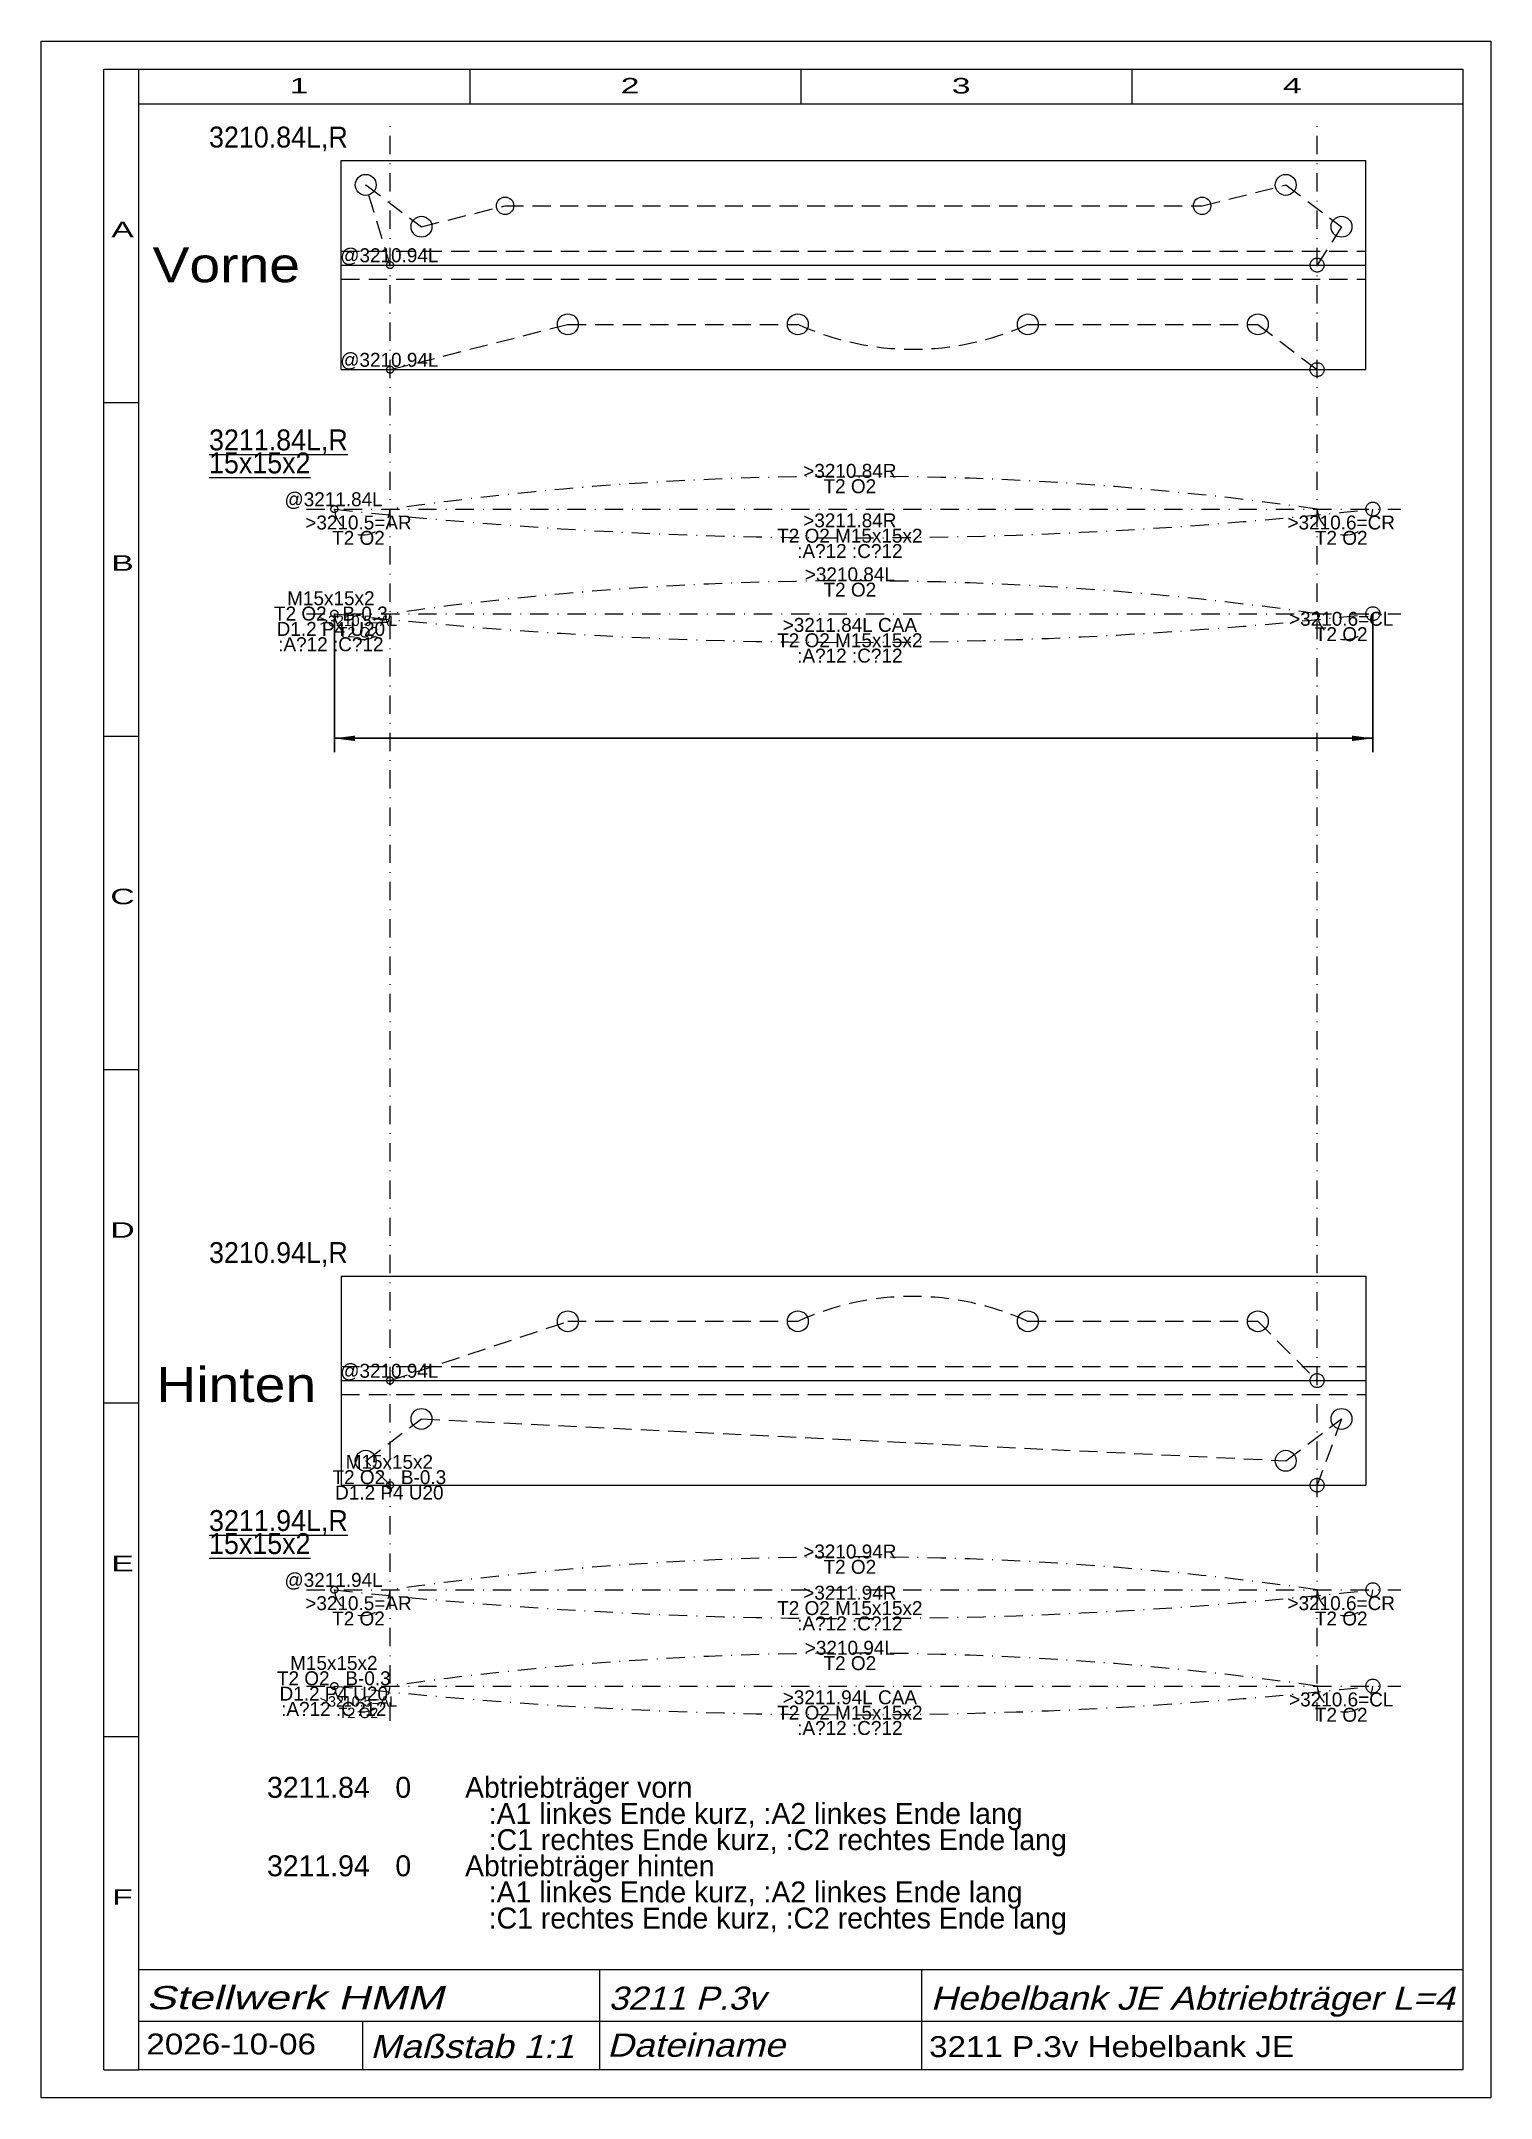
# Model space of a CAD drawing. Extents: x 1 to 209, y 1 to 296.
import ezdxf
from ezdxf.enums import TextEntityAlignment as Align

# ---------------------------------------------------------------- set-up
doc = ezdxf.new("R2010")
doc.units = 0
doc.header["$LTSCALE"] = 5.25
for name, pattern in [('DASHDOT', [1, 0.5, -0.25, 0, -0.25]), ('DASHED', [0.75, 0.5, -0.25]), ('PHANTOM', [2.5, 1.25, -0.25, 0.25, -0.25, 0.25, -0.25])]:
    doc.linetypes.add(name, pattern=pattern)
for name, color, linetype, lineweight in [('3210_84L', 11, 'CONTINUOUS', 13), ('3210_84R', 15, 'CONTINUOUS', 13), ('3210_94L', 11, 'CONTINUOUS', 13), ('3210_94R', 14, 'CONTINUOUS', 13), ('3211 STÄNDER JE', 7, 'CONTINUOUS', 18), ('3211_84L', 11, 'CONTINUOUS', 13), ('3211_84L~A', 5, 'CONTINUOUS', 13), ('3211_84R', 15, 'CONTINUOUS', 13), ('3211_94L', 11, 'CONTINUOUS', 13), ('3211_94L~A', 5, 'CONTINUOUS', 13), ('3211_94R', 15, 'CONTINUOUS', 13), ('3211___ HEBELBANK JE', 230, 'CONTINUOUS', 13), ('BEMASSUNG', 7, 'CONTINUOUS', 25), ('BESCHRIFTUNG', 7, 'CONTINUOUS', 25), ('MASSGRENZEN', 172, 'CONTINUOUS', 25), ('MASSLINIEN', 172, 'CONTINUOUS', 25), ('MASSTEXTE', 212, 'CONTINUOUS', 25), ('MITTELLINIEN', 5, 'DASHDOT', 13), ('STANDARD', 7, 'CONTINUOUS', 0)]:
    doc.layers.add(name, color=color, linetype=linetype, lineweight=lineweight)
doc.styles.add('Arial', font='arial.ttf')

# ---------------------------------------------------------------- blocks, each defined once
blk = doc.blocks.new('D207011584')
at = {"layer": 'MASSGRENZEN'}
for points in [[(43.07, 196), (46.04, 196.39), (46.04, 195.61)], [(192.07, 196), (189.09, 195.61), (189.09, 196.39)]]:
    blk.add_solid(points, dxfattribs=at)
at = {"layer": 'MASSLINIEN', "color": 172}
for p, q in [((43.07, 213.88), (43.07, 194)), ((192.07, 213.88), (192.07, 194)), ((43.07, 196), (192.07, 196))]:
    blk.add_line(p, q, dxfattribs=at)

msp = doc.modelspace()

# ---------------------------------------------------------------- linework, layer by layer
at = {"layer": '3210_84L', "linetype": 'DASHED'}
for p, q in [((51.07, 248.88), (76.57, 255.38)), ((76.57, 255.38), (109.57, 255.38)), ((142.57, 255.38), (175.57, 255.38)), ((175.57, 255.38), (184.07, 248.88))]:
    msp.add_line(p, q, dxfattribs=at)
at = {"layer": '3210_84L'}
for centre in [(76.57, 255.38), (109.57, 255.38), (142.57, 255.38), (175.57, 255.38)]:
    msp.add_circle(centre, 1.5, dxfattribs=at)
at = {"layer": '3210_84L', "linetype": 'PHANTOM'}
for centre, radius in [((51.07, 248.88), 0.5), ((184.07, 248.88), 1)]:
    msp.add_circle(centre, radius, dxfattribs=at)
at = {"layer": '3210_84L', "linetype": 'DASHED'}
msp.add_arc((126.07, 291.7), 39.89, 245.5667, 294.4333, dxfattribs=at)
at = {"layer": '3210_84R', "linetype": 'DASHED'}
for p, q in [((47.57, 275.38), (55.57, 269.38)), ((51.07, 263.88), (47.57, 275.38)), ((167.57, 272.38), (179.57, 275.38)), ((179.57, 275.38), (187.57, 269.38)), ((55.57, 269.38), (67.57, 272.38)), ((67.57, 272.38), (167.57, 272.38)), ((187.57, 269.38), (184.07, 263.88))]:
    msp.add_line(p, q, dxfattribs=at)
at = {"layer": '3210_84R'}
for centre, radius in [((47.57, 275.38), 1.5), ((179.57, 275.38), 1.5), ((67.57, 272.38), 1.25), ((167.57, 272.38), 1.25), ((55.57, 269.38), 1.5), ((187.57, 269.38), 1.5)]:
    msp.add_circle(centre, radius, dxfattribs=at)
at = {"layer": '3210_84R', "linetype": 'PHANTOM'}
for centre, radius in [((51.07, 263.88), 0.5), ((184.07, 263.88), 1)]:
    msp.add_circle(centre, radius, dxfattribs=at)
at = {"layer": '3210_94L', "linetype": 'DASHED'}
for p, q in [((47.57, 92.38), (55.57, 98.38)), ((55.57, 98.38), (179.57, 92.38)), ((179.57, 92.38), (187.57, 98.38)), ((187.57, 98.38), (184.07, 88.88)), ((51.07, 88.88), (47.57, 92.38))]:
    msp.add_line(p, q, dxfattribs=at)
at = {"layer": '3210_94L'}
for centre in [(55.57, 98.38), (187.57, 98.38), (47.57, 92.38), (179.57, 92.38)]:
    msp.add_circle(centre, 1.5, dxfattribs=at)
at = {"layer": '3210_94L', "linetype": 'PHANTOM'}
for centre, radius in [((51.07, 88.88), 0.5), ((184.07, 88.88), 1)]:
    msp.add_circle(centre, radius, dxfattribs=at)
at = {"layer": '3210_94R', "linetype": 'DASHED'}
for p, q in [((51.07, 103.88), (76.57, 112.38)), ((76.57, 112.38), (109.57, 112.38)), ((142.57, 112.38), (175.57, 112.38)), ((175.57, 112.38), (184.07, 103.88))]:
    msp.add_line(p, q, dxfattribs=at)
at = {"layer": '3210_94R'}
for centre in [(76.57, 112.38), (109.57, 112.38), (142.57, 112.38), (175.57, 112.38)]:
    msp.add_circle(centre, 1.5, dxfattribs=at)
at = {"layer": '3210_94R', "linetype": 'PHANTOM'}
for centre, radius in [((51.07, 103.88), 0.5), ((184.07, 103.88), 1)]:
    msp.add_circle(centre, radius, dxfattribs=at)
at = {"layer": '3210_94R', "linetype": 'DASHED'}
msp.add_arc((126.07, 76.06), 39.89, 65.5667, 114.4333, dxfattribs=at)
at = {"layer": '3211 STÄNDER JE'}
for p, q in [((44.07, 278.88), (191.07, 278.88)), ((44.07, 263.88), (44.07, 278.88)), ((191.07, 263.88), (191.07, 278.88)), ((44.07, 248.88), (44.07, 263.88)), ((44.07, 263.88), (191.07, 263.88)), ((191.07, 248.88), (191.07, 263.88)), ((44.07, 248.88), (191.07, 248.88)), ((44.07, 118.88), (191.07, 118.88)), ((44.07, 118.88), (44.07, 103.88)), ((191.07, 118.88), (191.07, 103.88)), ((44.07, 103.88), (191.07, 103.88)), ((44.07, 103.88), (44.07, 88.88)), ((191.07, 103.88), (191.07, 88.88)), ((44.07, 88.88), (191.07, 88.88))]:
    msp.add_line(p, q, dxfattribs=at)
at = {"layer": '3211 STÄNDER JE', "linetype": 'DASHED'}
for p, q in [((44.07, 265.88), (191.07, 265.88)), ((44.07, 261.88), (191.07, 261.88)), ((44.07, 105.88), (191.07, 105.88)), ((44.07, 101.88), (191.07, 101.88))]:
    msp.add_line(p, q, dxfattribs=at)
at = {"layer": '3211_84L', "linetype": 'PHANTOM'}
for centre, radius in [((43.07, 213.88), 0.5), ((192.07, 213.88), 1)]:
    msp.add_circle(centre, radius, dxfattribs=at)
at = {"layer": '3211_84L', "linetype": 'DASHDOT'}
for centre, radius, start, end in [((117.57, -253.02), 471.61, 81.894, 98.106), ((188.07, 214.19), 4.01, 184.4205, 355.5795)]:
    msp.add_arc(centre, radius, start, end, dxfattribs=at)
at = {"layer": '3211_84L~A', "linetype": 'DASHDOT'}
msp.add_arc((47.07, 214.19), 4.01, 184.4205, 355.5795, dxfattribs=at)
at = {"layer": '3211_84R', "linetype": 'PHANTOM'}
for centre, radius in [((43.07, 228.88), 0.5), ((192.07, 228.88), 1)]:
    msp.add_circle(centre, radius, dxfattribs=at)
at = {"layer": '3211_84R', "linetype": 'DASHDOT'}
for centre, radius, start, end in [((117.57, -238.02), 471.61, 81.894, 98.106), ((47.07, 229.19), 4.01, 184.4205, 355.5795), ((188.07, 229.19), 4.01, 184.4205, 355.5795)]:
    msp.add_arc(centre, radius, start, end, dxfattribs=at)
at = {"layer": '3211_94L', "linetype": 'PHANTOM'}
for centre, radius in [((43.07, 60.07), 0.5), ((192.07, 60.07), 1)]:
    msp.add_circle(centre, radius, dxfattribs=at)
at = {"layer": '3211_94L', "linetype": 'DASHDOT'}
for centre, radius, start, end in [((117.57, -406.83), 471.61, 81.894, 98.106), ((188.07, 60.38), 4.01, 184.4205, 355.5795)]:
    msp.add_arc(centre, radius, start, end, dxfattribs=at)
at = {"layer": '3211_94L~A', "linetype": 'DASHDOT'}
msp.add_arc((47.07, 60.38), 4.01, 184.4205, 355.5795, dxfattribs=at)
at = {"layer": '3211_94R', "linetype": 'PHANTOM'}
for centre, radius in [((43.07, 73.88), 0.5), ((192.07, 73.88), 1)]:
    msp.add_circle(centre, radius, dxfattribs=at)
at = {"layer": '3211_94R', "linetype": 'DASHDOT'}
for centre, radius, start, end in [((117.57, -393.02), 471.61, 81.894, 98.106), ((47.07, 74.19), 4.01, 184.4205, 355.5795), ((188.07, 74.19), 4.01, 184.4205, 355.5795)]:
    msp.add_arc(centre, radius, start, end, dxfattribs=at)
at = {"layer": '3211___ HEBELBANK JE', "linetype": 'DASHDOT'}
for centre in [(117.57, 900.52), (117.57, 885.52), (117.57, 745.52), (117.57, 731.71)]:
    msp.add_arc(centre, 675.76, 263.6705, 276.3295, dxfattribs=at)
at = {"layer": 'MITTELLINIEN'}
for p, q in [((51.07, 55.07), (51.07, 283.88)), ((184.07, 55.07), (184.07, 283.88)), ((39.07, 228.88), (196.07, 228.88)), ((39.07, 213.88), (196.07, 213.88)), ((39.07, 73.88), (196.07, 73.88)), ((39.07, 60.07), (196.07, 60.07))]:
    msp.add_line(p, q, dxfattribs=at)
at = {"layer": 'STANDARD'}
for p, q in [((1, 1), (1, 296)), ((1, 296), (209, 296)), ((209, 296), (209, 1)), ((10, 5), (10, 292)), ((10, 292), (15, 292)), ((15, 292), (205, 292)), ((15, 287), (15, 292)), ((62.5, 292), (62.5, 287)), ((110, 292), (110, 287)), ((157.5, 292), (157.5, 287)), ((205, 292), (205, 287)), ((15, 287), (205, 287)), ((15, 5), (15, 287)), ((205, 287), (205, 5)), ((10, 244.17), (15, 244.17)), ((10, 196.33), (15, 196.33)), ((205, 182.12), (205, 5.12)), ((10, 148.5), (15, 148.5)), ((10, 100.67), (15, 100.67)), ((10, 52.83), (15, 52.83)), ((10, 5), (15, 5)), ((205, 5), (15, 5)), ((209, 1), (1, 1))]:
    msp.add_line(p, q, dxfattribs=at)
at = {"layer": 'STANDARD', "lineweight": 0}
for p, q in [((15, 19.4), (205, 19.4)), ((81.11, 19.4), (81.11, 5)), ((127.31, 19.4), (127.31, 5)), ((15, 12), (205, 12)), ((47.11, 12), (47.11, 5))]:
    msp.add_line(p, q, dxfattribs=at)

# ---------------------------------------------------------------- block references
at = {"layer": 'BEMASSUNG'}
msp.add_blockref('D207011584', (0, 0), dxfattribs=at)

# ---------------------------------------------------------------- texts
at = {"layer": '3210_84L', "style": 'Arial', "width": 0.972832}
msp.add_text('@3210.94L', height=2, dxfattribs=at).set_placement((50.96, 250.29), align=Align.MIDDLE_CENTER)
at = {"layer": '3210_84R', "style": 'Arial', "width": 0.972832}
msp.add_text('@3210.94L', height=2, dxfattribs=at).set_placement((50.96, 265.29), align=Align.MIDDLE_CENTER)
at = {"layer": '3210_94L', "insert": (50.96, 90.01), "char_height": 2, "attachment_point": 5, "line_spacing_factor": 0.66, "style": 'Arial'}
msp.add_mtext('\\W0.972813;M15x15x2 \\PT2 O2   B-0.3\\PD1.2 P4 U20\\P', dxfattribs=at)
at = {"layer": '3210_94R', "style": 'Arial', "width": 0.972832}
msp.add_text('@3210.94L', height=2, dxfattribs=at).set_placement((50.96, 105.29), align=Align.MIDDLE_CENTER)
at = {"layer": '3211_84L', "char_height": 2, "attachment_point": 5, "line_spacing_factor": 0.66, "style": 'Arial'}
for s, insert in [('\\W0.972809;>3210.84L\\PT2 O2', (117.03, 218.41)), ('\\W0.972813;M15x15x2 \\PT2 O2   B-0.3\\PD1.2 P4 U20\\P:A?12 :C?12', (42.57, 212.78)), ('\\W0.972797;>3210.6=CL\\PT2 O2', (187.53, 212.03))]:
    msp.add_mtext(s, dxfattribs=dict(at, insert=insert))
at = {"layer": '3211_84L~A', "insert": (46.53, 212.03), "char_height": 1.5, "attachment_point": 5, "line_spacing_factor": 0.66, "style": 'Arial'}
msp.add_mtext('\\W0.972916;>3210.5=AL\\PT2 O2', dxfattribs=at)
at = {"layer": '3211_84R', "style": 'Arial', "width": 0.972832}
msp.add_text('@3211.84L', height=2, dxfattribs=at).set_placement((42.96, 230.29), align=Align.MIDDLE_CENTER)
at = {"layer": '3211_84R', "char_height": 2, "attachment_point": 5, "line_spacing_factor": 0.66, "style": 'Arial'}
for s, insert in [('\\W0.972799;>3210.84R\\PT2 O2', (117.03, 233.25)), ('\\W0.972822;>3210.5=AR\\PT2 O2', (46.53, 225.84)), ('\\W0.972789;>3210.6=CR\\PT2 O2', (187.53, 225.84))]:
    msp.add_mtext(s, dxfattribs=dict(at, insert=insert))
at = {"layer": '3211_94L', "char_height": 2, "attachment_point": 5, "line_spacing_factor": 0.66, "style": 'Arial'}
for s, insert in [('\\W0.972809;>3210.94L\\PT2 O2', (117.03, 64.44)), ('\\W0.972813;M15x15x2 \\PT2 O2   B-0.3\\PD1.2 P4 U20\\P:A?12 :C?12', (42.99, 60.07)), ('\\W0.972797;>3210.6=CL\\PT2 O2', (187.53, 57.03))]:
    msp.add_mtext(s, dxfattribs=dict(at, insert=insert))
at = {"layer": '3211_94L~A', "insert": (46.53, 57.03), "char_height": 1.5, "attachment_point": 5, "line_spacing_factor": 0.66, "style": 'Arial'}
msp.add_mtext('\\W0.972916;>3210.5=AL\\PT2 O2', dxfattribs=at)
at = {"layer": '3211_94R', "style": 'Arial', "width": 0.972832}
msp.add_text('@3211.94L', height=2, dxfattribs=at).set_placement((42.96, 75.29), align=Align.MIDDLE_CENTER)
at = {"layer": '3211_94R', "char_height": 2, "attachment_point": 5, "line_spacing_factor": 0.66, "style": 'Arial'}
for s, insert in [('\\W0.972799;>3210.94R\\PT2 O2', (117.03, 78.25)), ('\\W0.972822;>3210.5=AR\\PT2 O2', (46.53, 70.84)), ('\\W0.972789;>3210.6=CR\\PT2 O2', (187.53, 70.84))]:
    msp.add_mtext(s, dxfattribs=dict(at, insert=insert))
at = {"layer": '3211___ HEBELBANK JE', "style": 'Arial'}
for s, insert, char_height, attachment_point, line_spacing_factor in [('\\W0.918846;\\L3211.84L,R\\P15x15x2', (25.09, 233.96), 3, 7, 0.66), ('\\W0.972799;>3211.84R\\PT2 O2 M15x15x2\\P:A?12 :C?12', (117.03, 225.05), 2, 5, 0.66), ('\\W0.972840;>3211.84L CAA\\PT2 O2 M15x15x2\\P:A?12 :C?12', (117.03, 210.05), 2, 5, 0.66), ('\\W0.918846;\\L3211.94L,R\\P15x15x2', (25.09, 78.96), 3, 7, 0.66), ('\\W0.972799;>3211.94R\\PT2 O2 M15x15x2\\P:A?12 :C?12', (117.03, 71.24), 2, 5, 0.66), ('\\W0.972840;>3211.94L CAA\\PT2 O2 M15x15x2\\P:A?12 :C?12', (117.03, 56.24), 2, 5, 0.66), ('\\W0.972812;3211.84\\P\\P\\P3211.94\\P\\P\\P', (33.41, 47.04), 3, 1, 0.75), ('\\W0.972828;0\\P\\P\\P0', (51.82, 47.04), 3, 1, 0.75), ('\\W0.972792;Abtriebträger vorn\\P   :A1 linkes Ende kurz, :A2 linkes Ende lang\\P   :C1 rechtes Ende kurz, :C2 rechtes Ende lang\\PAbtriebträger hinten\\P   :A1 linkes Ende kurz, :A2 linkes Ende lang\\P   :C1 rechtes Ende kurz, :C2 rechtes Ende lang\\P', (61.82, 47.04), 3, 1, 0.75)]:
    msp.add_mtext(s, dxfattribs=dict(at, insert=insert, char_height=char_height, attachment_point=attachment_point, line_spacing_factor=line_spacing_factor))
at = {"layer": 'BESCHRIFTUNG', "style": 'Arial'}
for s, width, p in [('3210.84L,R', 0.918846, (25.09, 280.74)), ('3210.94L,R', 0.918845, (25.09, 120.74))]:
    msp.add_text(s, height=3, dxfattribs=dict(at, width=width)).set_placement(p)
at = {"layer": 'BESCHRIFTUNG', "linetype": 'DASHDOT', "style": 'Arial'}
for s, width, p in [('Vorne', 1.13508, (16.99, 261.41)), ('Hinten', 1.135063, (17.54, 100.81))]:
    msp.add_text(s, height=5, dxfattribs=dict(at, width=width)).set_placement(p)
at = {"layer": 'BESCHRIFTUNG', "style": 'Arial', "oblique": 15}
for s, width, p in [('Stellwerk HMM', 1.365378, (16.1, 17.04)), ('3211 P.3v', 1.072904, (82.42, 16.96)), ('Hebelbank JE Abtriebträger L=4', 1.134933, (128.62, 16.96)), ('Maßstab 1:1', 1.134935, (48.21, 10.04)), ('Dateiname', 1.135074, (82.2, 10.22))]:
    msp.add_text(s, height=3.325, dxfattribs=dict(at, width=width)).set_placement(p, align=Align.TOP_LEFT)
at = {"layer": 'BESCHRIFTUNG', "style": 'Arial'}
for s, width, p in [('2026-10-06', 1.135137, (16.1, 10.22)), ('3211 P.3v Hebelbank JE', 1.135067, (128.4, 9.85))]:
    msp.add_text(s, height=3, dxfattribs=dict(at, width=width)).set_placement(p, align=Align.TOP_LEFT)
at = {"layer": 'STANDARD', "style": 'Arial'}
for s, width, p in [('1', 1.547923, (38, 290.72)), ('2', 1.547922, (85.5, 290.72)), ('3', 1.547923, (133, 290.72)), ('4', 1.547923, (180.5, 290.72)), ('A', 1.547987, (12.68, 270.1)), ('B', 1.547987, (12.68, 222.26)), ('C', 1.548103, (12.68, 174.43)), ('D', 1.548104, (12.68, 126.6)), ('E', 1.547987, (12.68, 78.76)), ('F', 1.547769, (12.68, 30.93))]:
    msp.add_text(s, height=2.23, dxfattribs=dict(at, width=width)).set_placement(p, align=Align.TOP_CENTER)

doc.saveas('drawing.dxf')
